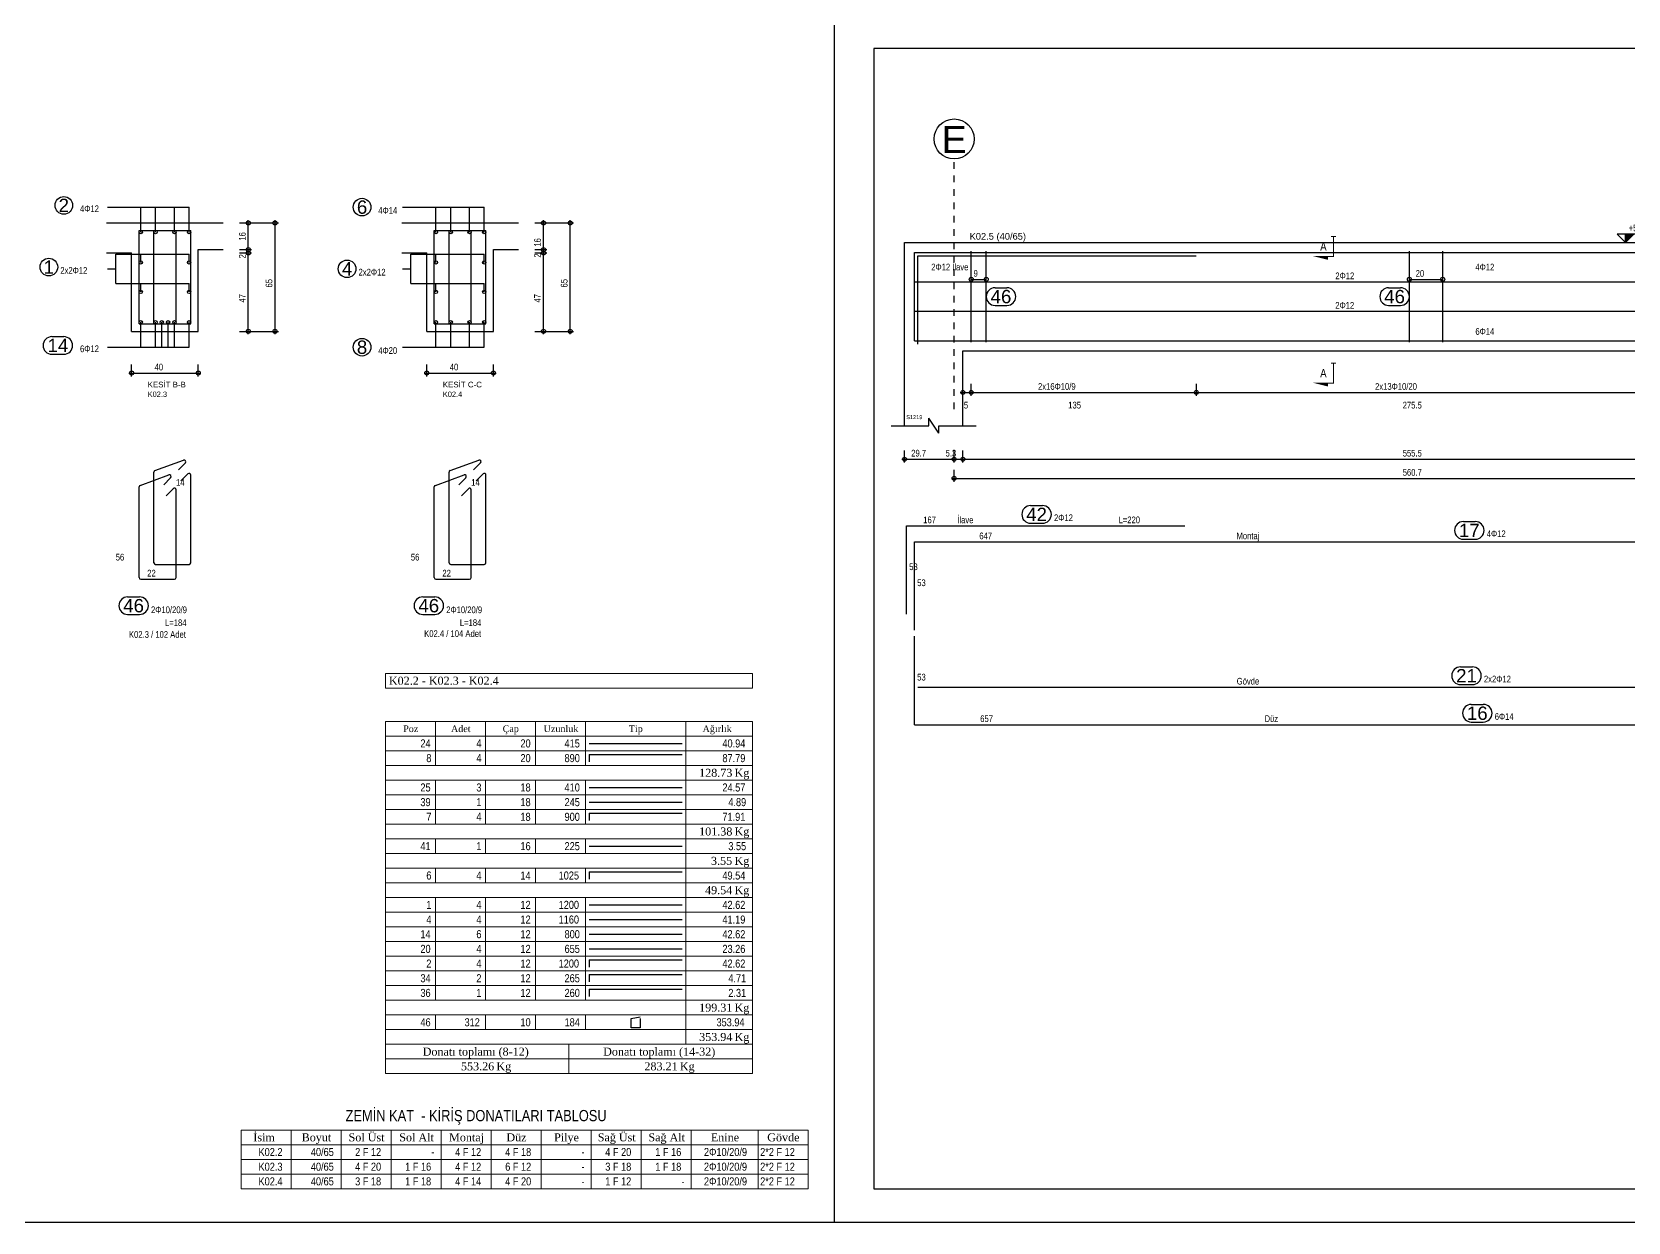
# Model space of a CAD drawing. Header units: metres. Extents: x 419734 to 420376, y 4564732 to 4565123.
# Drawn here: x 419842.7 to 419866.63, y 4564807.53 to 4564825.37 of the extents above; entities that cross this region are included whole.
import ezdxf
from ezdxf.enums import TextEntityAlignment as Align

# ---------------------------------------------------------------- set-up
doc = ezdxf.new("R2010")
doc.units = ezdxf.units.M
doc.linetypes.add('TRATTO-PUNTO', pattern=[1, 0.5, -0.25, 0, -0.25])
for name, color, linetype in [('Standart', 7, 'Continuous'), ('SW_ASSI', 7, 'TRATTO-PUNTO'), ('SW_DIM', 33, 'Continuous'), ('SW_MAGRONE', 2, 'Continuous'), ('SW_QUOTE', 1, 'Continuous'), ('SW_REINFORCEMENT', 7, 'Continuous'), ('SW_TESTI', 2, 'Continuous'), ('SW_Tondini', 1, 'Continuous'), ('SW_TXT_TESTI', 1, 'Continuous')]:
    doc.layers.add(name, color=color, linetype=linetype)
doc.styles.add('arial_1_18', font='arial.ttf', dxfattribs={"height": 0.2})
doc.styles.add('SWS', font='ARIALN.TTF')
doc.styles.add('times new roman_1_18', font='times.ttf', dxfattribs={"height": 0.2})

# ---------------------------------------------------------------- blocks, each defined once
blk = doc.blocks.new('*U1605')
at = {"layer": 'SW_QUOTE'}
blk.add_hatch(color=1, dxfattribs=at).paths.add_polyline_path([(0.25, 0.25), (0, 0.25), (0, 0)])
at = {"layer": 'SW_QUOTE', "color": 1}
for p, q in [((0.95, 0.25), (-0.25, 0.25)), ((-0.25, 0.25), (0, 0)), ((-0.25, 0), (0.25, 0)), ((0, 0), (0, 0.25)), ((0.25, 0.25), (0, 0))]:
    blk.add_line(p, q, dxfattribs=at)
at = {"layer": 'SW_QUOTE', "color": 2, "style": 'SWS'}
blk.add_attdef('QUOTA', (0.1, 0.33), '', height=0.2, dxfattribs=at)
blk = doc.blocks.new('*U1603')
at = {"layer": 'SW_QUOTE', "const_width": 0.0003}
blk.add_lwpolyline([(0, 0), (0, -0.006), (-0.00159, -0.006)], dxfattribs=at)
at = {"layer": 'SW_QUOTE', "const_width": 0.0003, "flags": 128}
blk.add_lwpolyline([(0.00075, 0), (-0.00075, 0)], dxfattribs=at)
at = {"layer": 'SW_QUOTE'}
blk.add_solid([(-0.00159, -0.00585), (-0.00159, -0.00701), (-0.00624, -0.00585)], dxfattribs=at)
at = {"layer": 'SW_TESTI', "style": 'SWS'}
for tag, p in [('RIF_DOC_SEC', (0.0055, -0.003)), ('RIF_DOC', (0.0025, -0.003))]:
    blk.add_attdef(tag, text='', height=0.002, rotation=90, dxfattribs=at).set_placement(p, align=Align.MIDDLE)
at = {"layer": 'SW_TESTI', "color": 3, "style": 'SWS'}
blk.add_attdef('SEZ', text='', height=0.0025, dxfattribs=at).set_placement((-0.003, -0.003), align=Align.MIDDLE)

msp = doc.modelspace()

# ---------------------------------------------------------------- linework, layer by layer
at = {"color": 0, "linetype": 'Continuous'}
msp.add_circle((419856.52406, 4564823.76826), 0.3, dxfattribs=at)
at = {"layer": 'Standart', "color": 171, "linetype": 'Continuous', "lineweight": -3}
msp.add_lwpolyline([(419854.73267, 4564807.5324), (419854.73267, 4564849.57907), (419805.78267, 4564849.57907), (419805.78267, 4564807.5324)], close=True, dxfattribs=at)
at = {"layer": 'Standart', "color": 2}
for points in [[(420281.38267, 4564849.57907), (419805.78267, 4564849.57907), (419805.78267, 4564807.5324), (420281.38267, 4564807.5324)], [(419854.73267, 4564807.5324), (419854.73267, 4564849.57907)]]:
    msp.add_lwpolyline(points, dxfattribs=at)
msp.add_lwpolyline([(419889.76896, 4564808.0324), (419889.76896, 4564825.12282), (419855.31896, 4564825.12282), (419855.31896, 4564808.0324)], close=True, dxfattribs=at)
at = {"layer": 'Standart', "color": 1, "linetype": 'Continuous', "lineweight": 5}
for points in [[(419847.99916, 4564815.75735), (419853.49916, 4564815.75735)], [(419847.99916, 4564815.53735), (419847.99916, 4564815.75735)], [(419853.49916, 4564815.75735), (419853.49916, 4564815.53735)], [(419853.49916, 4564815.53735), (419847.99916, 4564815.53735)], [(419847.99916, 4564815.03735), (419847.99916, 4564809.75735)], [(419847.99916, 4564815.03735), (419853.49916, 4564815.03735)], [(419848.74916, 4564815.03735), (419848.74916, 4564814.37735)], [(419849.49916, 4564815.03735), (419849.49916, 4564814.37735)], [(419850.24916, 4564815.03735), (419850.24916, 4564814.37735)], [(419850.99916, 4564815.03735), (419850.99916, 4564814.37735)], [(419852.49916, 4564815.03735), (419852.49916, 4564810.19735)], [(419853.49916, 4564815.03735), (419853.49916, 4564809.75735)], [(419847.99916, 4564814.81735), (419853.49916, 4564814.81735)], [(419847.99916, 4564814.59735), (419853.49916, 4564814.59735)], [(419847.99916, 4564814.37735), (419853.49916, 4564814.37735)], [(419847.99916, 4564814.15735), (419853.49916, 4564814.15735)], [(419847.99916, 4564813.93735), (419853.49916, 4564813.93735)], [(419848.74916, 4564814.15735), (419848.74916, 4564813.49735)], [(419849.49916, 4564814.15735), (419849.49916, 4564813.49735)], [(419850.24916, 4564814.15735), (419850.24916, 4564813.49735)], [(419850.99916, 4564814.15735), (419850.99916, 4564813.49735)], [(419847.99916, 4564813.71735), (419853.49916, 4564813.71735)], [(419847.99916, 4564813.49735), (419853.49916, 4564813.49735)], [(419847.99916, 4564813.27735), (419853.49916, 4564813.27735)], [(419848.74916, 4564813.27735), (419848.74916, 4564813.05735)], [(419849.49916, 4564813.27735), (419849.49916, 4564813.05735)], [(419850.24916, 4564813.27735), (419850.24916, 4564813.05735)], [(419850.99916, 4564813.27735), (419850.99916, 4564813.05735)], [(419847.99916, 4564813.05735), (419853.49916, 4564813.05735)], [(419847.99916, 4564812.83735), (419853.49916, 4564812.83735)], [(419848.74916, 4564812.83735), (419848.74916, 4564812.61735)], [(419849.49916, 4564812.83735), (419849.49916, 4564812.61735)], [(419850.24916, 4564812.83735), (419850.24916, 4564812.61735)], [(419850.99916, 4564812.83735), (419850.99916, 4564812.61735)], [(419847.99916, 4564812.61735), (419853.49916, 4564812.61735)], [(419847.99916, 4564812.39735), (419853.49916, 4564812.39735)], [(419848.74916, 4564812.39735), (419848.74916, 4564810.85735)], [(419849.49916, 4564812.39735), (419849.49916, 4564810.85735)], [(419850.24916, 4564812.39735), (419850.24916, 4564810.85735)], [(419850.99916, 4564812.39735), (419850.99916, 4564810.85735)], [(419847.99916, 4564812.17735), (419853.49916, 4564812.17735)], [(419847.99916, 4564811.95735), (419853.49916, 4564811.95735)], [(419847.99916, 4564811.73735), (419853.49916, 4564811.73735)], [(419847.99916, 4564811.51735), (419853.49916, 4564811.51735)], [(419847.99916, 4564811.29735), (419853.49916, 4564811.29735)], [(419847.99916, 4564811.07735), (419853.49916, 4564811.07735)], [(419847.99916, 4564810.85735), (419853.49916, 4564810.85735)], [(419847.99916, 4564810.63735), (419853.49916, 4564810.63735)], [(419848.74916, 4564810.63735), (419848.74916, 4564810.41735)], [(419849.49916, 4564810.63735), (419849.49916, 4564810.41735)], [(419850.24916, 4564810.63735), (419850.24916, 4564810.41735)], [(419850.99916, 4564810.63735), (419850.99916, 4564810.41735)], [(419847.99916, 4564810.41735), (419853.49916, 4564810.41735)], [(419847.99916, 4564810.19735), (419853.49916, 4564810.19735)], [(419850.74916, 4564810.19735), (419850.74916, 4564809.75735)], [(419847.99916, 4564809.97735), (419853.49916, 4564809.97735)], [(419847.99916, 4564809.75735), (419853.49916, 4564809.75735)], [(419845.83336, 4564808.9124), (419845.83336, 4564808.0324)], [(419845.83336, 4564808.9124), (419854.33336, 4564808.9124)], [(419846.58336, 4564808.9124), (419846.58336, 4564808.0324)], [(419847.33336, 4564808.9124), (419847.33336, 4564808.0324)], [(419848.08336, 4564808.9124), (419848.08336, 4564808.0324)], [(419848.83336, 4564808.9124), (419848.83336, 4564808.0324)], [(419849.58336, 4564808.9124), (419849.58336, 4564808.0324)], [(419850.33336, 4564808.9124), (419850.33336, 4564808.0324)], [(419851.08336, 4564808.9124), (419851.08336, 4564808.0324)], [(419851.83336, 4564808.9124), (419851.83336, 4564808.0324)], [(419852.58336, 4564808.9124), (419852.58336, 4564808.0324)], [(419853.58336, 4564808.9124), (419853.58336, 4564808.0324)], [(419854.33336, 4564808.9124), (419854.33336, 4564808.0324)], [(419845.83336, 4564808.6924), (419854.33336, 4564808.6924)], [(419845.83336, 4564808.4724), (419854.33336, 4564808.4724)], [(419845.83336, 4564808.2524), (419854.33336, 4564808.2524)], [(419845.83336, 4564808.0324), (419854.33336, 4564808.0324)]]:
    msp.add_lwpolyline(points, dxfattribs=at)
at = {"layer": 'SW_ASSI', "ltscale": 0.2}
msp.add_lwpolyline([(419856.52406, 4564819.71826), (419856.52406, 4564823.46826)], dxfattribs=at)
at = {"layer": 'SW_DIM', "ltscale": 0.5}
for points in [[(419843.82913, 4564822.74665), (419845.05413, 4564822.74665)], [(419844.32913, 4564822.37165), (419844.32913, 4564822.74665)], [(419844.54997, 4564822.37165), (419844.54997, 4564822.74665)], [(419844.8333, 4564822.37165), (419844.8333, 4564822.74665)], [(419845.05413, 4564822.37165), (419845.05413, 4564822.74665)], [(419845.94163, 4564820.84415), (419845.94163, 4564822.54915)], [(419846.34163, 4564820.84415), (419846.34163, 4564822.54915)], [(419848.25472, 4564822.74665), (419849.47972, 4564822.74665)], [(419848.75472, 4564822.37165), (419848.75472, 4564822.74665)], [(419848.97555, 4564822.37165), (419848.97555, 4564822.74665)], [(419849.25889, 4564822.37165), (419849.25889, 4564822.74665)], [(419849.47972, 4564822.37165), (419849.47972, 4564822.74665)], [(419850.36722, 4564820.84415), (419850.36722, 4564822.54915)], [(419850.76722, 4564820.84415), (419850.76722, 4564822.54915)], [(419845.81163, 4564822.50915), (419846.39163, 4564822.50915)], [(419850.23722, 4564822.50915), (419850.81722, 4564822.50915)], [(419845.81163, 4564822.10915), (419845.99163, 4564822.10915)], [(419845.81163, 4564822.05915), (419845.99163, 4564822.05915)], [(419850.23722, 4564822.10915), (419850.41722, 4564822.10915)], [(419850.23722, 4564822.05915), (419850.41722, 4564822.05915)], [(419843.82913, 4564821.82165), (419843.95413, 4564821.82165)], [(419843.95413, 4564821.60082), (419843.95413, 4564822.04249)], [(419843.95413, 4564822.04249), (419845.05413, 4564822.04249)], [(419844.32913, 4564821.91749), (419844.32913, 4564822.04249)], [(419845.05413, 4564821.91749), (419845.05413, 4564822.04249)], [(419848.25472, 4564821.82165), (419848.37972, 4564821.82165)], [(419848.37972, 4564821.60082), (419848.37972, 4564822.04249)], [(419848.37972, 4564822.04249), (419849.47972, 4564822.04249)], [(419848.75472, 4564821.91749), (419848.75472, 4564822.04249)], [(419849.47972, 4564821.91749), (419849.47972, 4564822.04249)], [(419843.95413, 4564821.60082), (419845.05413, 4564821.60082)], [(419844.32913, 4564821.47582), (419844.32913, 4564821.60082)], [(419845.05413, 4564821.47582), (419845.05413, 4564821.60082)], [(419848.37972, 4564821.60082), (419849.47972, 4564821.60082)], [(419848.75472, 4564821.47582), (419848.75472, 4564821.60082)], [(419849.47972, 4564821.47582), (419849.47972, 4564821.60082)], [(419856.78031, 4564821.66326), (419857.00531, 4564821.66326)], [(419863.34906, 4564821.66326), (419863.84906, 4564821.66326)], [(419844.32913, 4564820.64665), (419844.32913, 4564821.02165)], [(419844.54997, 4564820.64665), (419844.54997, 4564821.02165)], [(419844.64441, 4564820.64665), (419844.64441, 4564821.02165)], [(419844.73886, 4564820.64665), (419844.73886, 4564821.02165)], [(419844.8333, 4564820.64665), (419844.8333, 4564821.02165)], [(419845.05413, 4564820.64665), (419845.05413, 4564821.02165)], [(419845.81163, 4564820.88415), (419846.39163, 4564820.88415)], [(419848.75472, 4564820.64665), (419848.75472, 4564821.02165)], [(419848.97555, 4564820.64665), (419848.97555, 4564821.02165)], [(419849.25889, 4564820.64665), (419849.25889, 4564821.02165)], [(419849.47972, 4564820.64665), (419849.47972, 4564821.02165)], [(419850.23722, 4564820.88415), (419850.81722, 4564820.88415)], [(419843.82913, 4564820.64665), (419845.05413, 4564820.64665)], [(419848.25472, 4564820.64665), (419849.47972, 4564820.64665)], [(419844.19163, 4564820.20915), (419844.19163, 4564820.38915)], [(419845.19163, 4564820.20915), (419845.19163, 4564820.38915)], [(419848.61722, 4564820.20915), (419848.61722, 4564820.38915)], [(419849.61722, 4564820.20915), (419849.61722, 4564820.38915)], [(419844.15163, 4564820.25915), (419845.23163, 4564820.25915)], [(419848.57722, 4564820.25915), (419849.65722, 4564820.25915)], [(419856.61531, 4564819.96826), (419870.58281, 4564819.96826)], [(419856.65531, 4564819.91826), (419856.65531, 4564820.09826)], [(419856.78031, 4564819.91826), (419856.78031, 4564820.09826)], [(419860.15531, 4564819.91826), (419860.15531, 4564820.09826)], [(419855.58031, 4564819.46826), (419856.14281, 4564819.46826)], [(419856.14281, 4564819.46826), (419856.14281, 4564819.58076)], [(419856.29281, 4564819.35576), (419856.14281, 4564819.58076)], [(419856.29281, 4564819.35576), (419856.29281, 4564819.46826)], [(419856.29281, 4564819.46826), (419856.85532, 4564819.46826)], [(419855.74031, 4564818.96826), (419885.20782, 4564818.96826)], [(419855.78031, 4564818.91826), (419855.78031, 4564819.09826)], [(419856.52406, 4564818.91826), (419856.52406, 4564819.09826)], [(419856.65531, 4564818.91826), (419856.65531, 4564819.09826)], [(419856.52406, 4564818.63026), (419856.52406, 4564818.81026)], [(419856.48406, 4564818.68026), (419870.58281, 4564818.68026)], [(419857.67075, 4564818.27226), (419857.84952, 4564818.27226)]]:
    msp.add_lwpolyline(points, dxfattribs=at)
for centre in [(419845.94163, 4564822.50915), (419846.34163, 4564822.50915), (419850.36722, 4564822.50915), (419850.76722, 4564822.50915), (419845.94163, 4564822.10915), (419845.94163, 4564822.05915), (419850.36722, 4564822.10915), (419850.36722, 4564822.05915), (419856.78031, 4564821.66326), (419857.00531, 4564821.66326), (419863.34906, 4564821.66326), (419863.84906, 4564821.66326), (419845.94163, 4564820.88415), (419846.34163, 4564820.88415), (419850.36722, 4564820.88415), (419850.76722, 4564820.88415), (419844.19163, 4564820.25915), (419845.19163, 4564820.25915), (419848.61722, 4564820.25915), (419849.61722, 4564820.25915), (419856.65531, 4564819.96826), (419856.78031, 4564819.96826), (419860.15531, 4564819.96826), (419855.78031, 4564818.96826), (419856.52406, 4564818.96826), (419856.65531, 4564818.96826), (419856.52406, 4564818.68026)]:
    msp.add_circle(centre, 0.03, dxfattribs=at)
at = {"layer": 'SW_MAGRONE'}
for points in [[(419843.81663, 4564822.50915), (419845.56663, 4564822.50915)], [(419848.24222, 4564822.50915), (419849.99222, 4564822.50915)], [(419843.81663, 4564822.05915), (419844.19163, 4564822.05915)], [(419844.19163, 4564820.88415), (419844.19163, 4564822.05915)], [(419845.19163, 4564820.88415), (419845.19163, 4564822.10915)], [(419845.19163, 4564822.10915), (419845.56663, 4564822.10915)], [(419848.24222, 4564822.05915), (419848.61722, 4564822.05915)], [(419848.61722, 4564820.88415), (419848.61722, 4564822.05915)], [(419849.61722, 4564820.88415), (419849.61722, 4564822.10915)], [(419849.61722, 4564822.10915), (419849.99222, 4564822.10915)], [(419855.78031, 4564819.46826), (419855.78031, 4564822.21826)], [(419855.78031, 4564822.21826), (419885.16782, 4564822.21826)], [(419844.19163, 4564820.88415), (419845.19163, 4564820.88415)], [(419848.61722, 4564820.88415), (419849.61722, 4564820.88415)], [(419856.65532, 4564819.46826), (419856.65532, 4564820.59326)], [(419856.65532, 4564820.59326), (419870.54281, 4564820.59326)]]:
    msp.add_lwpolyline(points, dxfattribs=at)
at = {"layer": 'SW_REINFORCEMENT', "color": 7, "ltscale": 0.05, "flags": 128}
for points in [[(419844.30413, 4564822.39665), (419845.07913, 4564822.39665)], [(419844.30413, 4564820.99665), (419844.30413, 4564822.39665)], [(419844.52497, 4564820.99665), (419844.52497, 4564822.39665)], [(419844.8583, 4564820.99665), (419844.8583, 4564822.39665)], [(419845.07913, 4564820.99665), (419845.07913, 4564822.39665)], [(419848.72972, 4564822.39665), (419849.50472, 4564822.39665)], [(419848.72972, 4564820.99665), (419848.72972, 4564822.39665)], [(419848.95055, 4564820.99665), (419848.95055, 4564822.39665)], [(419849.28389, 4564820.99665), (419849.28389, 4564822.39665)], [(419849.50472, 4564820.99665), (419849.50472, 4564822.39665)], [(419855.93031, 4564822.06826), (419872.11781, 4564822.06826)], [(419855.93031, 4564820.74326), (419855.93031, 4564822.06826)], [(419856.78031, 4564820.72326), (419856.78031, 4564822.08826)], [(419857.00531, 4564820.72326), (419857.00531, 4564822.08826)], [(419863.34906, 4564820.72326), (419863.34906, 4564822.08826)], [(419863.84906, 4564820.72326), (419863.84906, 4564822.08826)], [(419855.98031, 4564822.01826), (419860.15219, 4564822.01826)], [(419855.98031, 4564820.69326), (419855.98031, 4564822.01826)], [(419855.91781, 4564821.62659), (419872.05531, 4564821.62659)], [(419855.91781, 4564821.18493), (419872.05531, 4564821.18493)], [(419844.30413, 4564820.99665), (419845.07913, 4564820.99665)], [(419848.72972, 4564820.99665), (419849.50472, 4564820.99665)], [(419855.93031, 4564820.74326), (419872.34281, 4564820.74326)], [(419844.54174, 4564818.79734), (419844.97105, 4564818.9536)], [(419848.96733, 4564818.79734), (419849.39663, 4564818.9536)], [(419844.32091, 4564818.57568), (419844.75021, 4564818.73193)], [(419844.52497, 4564817.41673), (419844.52497, 4564818.77338)], [(419844.89352, 4564818.80732), (419844.9978, 4564818.9116)], [(419844.93064, 4564818.64274), (419845.0356, 4564818.7477)], [(419845.07913, 4564817.41673), (419845.07913, 4564818.72967)], [(419848.7465, 4564818.57568), (419849.1758, 4564818.73193)], [(419848.95055, 4564817.41673), (419848.95055, 4564818.77338)], [(419849.3191, 4564818.80732), (419849.42339, 4564818.9116)], [(419849.35623, 4564818.64274), (419849.46119, 4564818.7477)], [(419849.50472, 4564817.41673), (419849.50472, 4564818.72967)], [(419844.30413, 4564817.19507), (419844.30413, 4564818.55171)], [(419844.67268, 4564818.58565), (419844.77697, 4564818.68994)], [(419844.70981, 4564818.42108), (419844.81477, 4564818.52604)], [(419844.8583, 4564817.19507), (419844.8583, 4564818.50801)], [(419848.72972, 4564817.19507), (419848.72972, 4564818.55171)], [(419849.09827, 4564818.58565), (419849.20255, 4564818.68994)], [(419849.13539, 4564818.42108), (419849.24036, 4564818.52604)], [(419849.28389, 4564817.19507), (419849.28389, 4564818.50801)], [(419855.81031, 4564817.96826), (419859.98219, 4564817.96826)], [(419855.81031, 4564816.64326), (419855.81031, 4564817.96826)], [(419855.93031, 4564817.72826), (419872.11781, 4564817.72826)], [(419855.93031, 4564816.40326), (419855.93031, 4564817.72826)], [(419844.55047, 4564817.39123), (419845.05363, 4564817.39123)], [(419848.97605, 4564817.39123), (419849.47922, 4564817.39123)], [(419844.32963, 4564817.16957), (419844.8328, 4564817.16957)], [(419848.75522, 4564817.16957), (419849.25839, 4564817.16957)], [(419855.93031, 4564814.98826), (419855.93031, 4564816.31326)], [(419855.97781, 4564815.54993), (419871.99531, 4564815.54993)], [(419855.93031, 4564814.98826), (419872.34281, 4564814.98826)], [(419851.05416, 4564814.70735), (419852.44416, 4564814.70735)], [(419851.05416, 4564814.54235), (419851.05416, 4564814.43235)], [(419851.05416, 4564814.54235), (419852.44416, 4564814.54235)], [(419851.05416, 4564814.04735), (419852.44416, 4564814.04735)], [(419851.05416, 4564813.82735), (419852.44416, 4564813.82735)], [(419851.05416, 4564813.66235), (419851.05416, 4564813.55235)], [(419851.05416, 4564813.66235), (419852.44416, 4564813.66235)], [(419851.05416, 4564813.16735), (419852.44416, 4564813.16735)], [(419851.05416, 4564812.78235), (419851.05416, 4564812.67235)], [(419851.05416, 4564812.78235), (419852.44416, 4564812.78235)], [(419851.05416, 4564812.28735), (419852.44416, 4564812.28735)], [(419851.05416, 4564812.06735), (419852.44416, 4564812.06735)], [(419851.05416, 4564811.84735), (419852.44416, 4564811.84735)], [(419851.05416, 4564811.62735), (419852.44416, 4564811.62735)], [(419851.05416, 4564811.46235), (419851.05416, 4564811.35235)], [(419851.05416, 4564811.46235), (419852.44416, 4564811.46235)], [(419851.05416, 4564811.24235), (419851.05416, 4564811.13235)], [(419851.05416, 4564811.24235), (419852.44416, 4564811.24235)], [(419851.05416, 4564811.02235), (419851.05416, 4564810.91235)], [(419851.05416, 4564811.02235), (419852.44416, 4564811.02235)], [(419851.68041, 4564810.58235), (419851.81447, 4564810.60985)], [(419851.68041, 4564810.44485), (419851.68041, 4564810.58235)], [(419851.81791, 4564810.58235), (419851.81791, 4564810.44485)], [(419851.81791, 4564810.44485), (419851.68041, 4564810.44485)]]:
    msp.add_lwpolyline(points, dxfattribs=at)
at = {"layer": 'SW_REINFORCEMENT', "color": 7, "ltscale": 0.05}
for centre, start, end in [((419844.97977, 4564818.92963), 315, 110), ((419849.40536, 4564818.92963), 315, 110), ((419844.55047, 4564818.77338), 110, 180), ((419844.75893, 4564818.70797), 315, 110), ((419845.05363, 4564818.72967), 0, 135), ((419848.97605, 4564818.77338), 110, 180), ((419849.18452, 4564818.70797), 315, 110), ((419849.47922, 4564818.72967), 0, 135), ((419844.32963, 4564818.55171), 110, 180), ((419844.8328, 4564818.50801), 0, 135), ((419848.75522, 4564818.55171), 110, 180), ((419849.25839, 4564818.50801), 0, 135), ((419844.55047, 4564817.41673), 180, 270), ((419845.05363, 4564817.41673), 270, 0), ((419848.97605, 4564817.41673), 180, 270), ((419849.47922, 4564817.41673), 270, 0), ((419844.32963, 4564817.19507), 180, 270), ((419844.8328, 4564817.19507), 270, 0), ((419848.75522, 4564817.19507), 180, 270), ((419849.25839, 4564817.19507), 270, 0)]:
    msp.add_arc(centre, 0.0255, start, end, dxfattribs=at)
at = {"layer": 'SW_Tondini'}
for centre in [(419844.32913, 4564822.37165), (419844.54997, 4564822.37165), (419844.8333, 4564822.37165), (419845.05413, 4564822.37165), (419848.75472, 4564822.37165), (419848.97555, 4564822.37165), (419849.25889, 4564822.37165), (419849.47972, 4564822.37165), (419844.32913, 4564821.91749), (419845.05413, 4564821.91749), (419848.75472, 4564821.91749), (419849.47972, 4564821.91749), (419844.32913, 4564821.47582), (419845.05413, 4564821.47582), (419848.75472, 4564821.47582), (419849.47972, 4564821.47582), (419844.32913, 4564821.02165), (419844.54997, 4564821.02165), (419844.64441, 4564821.02165), (419844.73886, 4564821.02165), (419844.8333, 4564821.02165), (419845.05413, 4564821.02165), (419848.75472, 4564821.02165), (419848.97555, 4564821.02165), (419849.25889, 4564821.02165), (419849.47972, 4564821.02165)]:
    msp.add_circle(centre, 0.025, dxfattribs=at)
at = {"layer": 'SW_TXT_TESTI'}
for points in [[(419857.13731, 4564821.53776), (419857.31608, 4564821.53776)], [(419863.0383, 4564821.53776), (419863.21706, 4564821.53776)], [(419857.13731, 4564821.27376), (419857.31608, 4564821.27376)], [(419863.0383, 4564821.27376), (419863.21706, 4564821.27376)]]:
    msp.add_lwpolyline(points, dxfattribs=at)
at = {"layer": 'SW_TXT_TESTI', "flags": 128}
for points in [[(419842.99665, 4564820.80485), (419843.17542, 4564820.80485)], [(419842.99665, 4564820.54085), (419843.17542, 4564820.54085)], [(419857.67075, 4564818.00826), (419857.84952, 4564818.00826)], [(419864.15903, 4564818.03226), (419864.3378, 4564818.03226)], [(419864.15903, 4564817.76826), (419864.3378, 4564817.76826)], [(419844.13212, 4564816.9043), (419844.31088, 4564816.9043)], [(419848.5577, 4564816.9043), (419848.73647, 4564816.9043)], [(419844.13212, 4564816.6403), (419844.31088, 4564816.6403)], [(419848.5577, 4564816.6403), (419848.73647, 4564816.6403)], [(419864.11643, 4564815.85393), (419864.2952, 4564815.85393)], [(419864.11643, 4564815.58993), (419864.2952, 4564815.58993)], [(419864.27828, 4564815.29226), (419864.45705, 4564815.29226)], [(419864.27828, 4564815.02826), (419864.45705, 4564815.02826)]]:
    msp.add_lwpolyline(points, dxfattribs=at)
at = {"layer": 'SW_TXT_TESTI'}
for centre in [(419843.17531, 4564822.77286), (419847.64675, 4564822.74665), (419842.95122, 4564821.84785), (419847.42266, 4564821.82165), (419847.64675, 4564820.64665)]:
    msp.add_circle(centre, 0.132, dxfattribs=at)
for centre, start, end in [((419857.13731, 4564821.40576), 90, 270), ((419857.31608, 4564821.40576), 270, 90), ((419863.0383, 4564821.40576), 90, 270), ((419863.21706, 4564821.40576), 270, 90), ((419842.99665, 4564820.67285), 90, 270), ((419843.17542, 4564820.67285), 270, 90), ((419857.67075, 4564818.14026), 90, 270), ((419857.84952, 4564818.14026), 270, 90), ((419864.15903, 4564817.90026), 90, 270), ((419864.3378, 4564817.90026), 270, 90), ((419844.13212, 4564816.7723), 90, 270), ((419844.31088, 4564816.7723), 270, 90), ((419848.5577, 4564816.7723), 90, 270), ((419848.73647, 4564816.7723), 270, 90), ((419864.11643, 4564815.72193), 90, 270), ((419864.2952, 4564815.72193), 270, 90), ((419864.27828, 4564815.16026), 90, 270), ((419864.45705, 4564815.16026), 270, 90)]:
    msp.add_arc(centre, 0.132, start, end, dxfattribs=at)

# ---------------------------------------------------------------- block references
ref = msp.add_blockref('*U1603', (419862.21031, 4564822.30702), dxfattribs=dict(xscale=50, yscale=50, zscale=50))
ref.add_attrib('SEZ', 'A', dxfattribs={"layer": 'SW_TESTI', "color": 3, "height": 0.125, "style": 'SWS'}).set_placement((419862.06031, 4564822.15702), align=Align.MIDDLE)
ref = msp.add_blockref('*U1605', (419866.58827, 4564822.21826), dxfattribs=dict(xscale=0.5, yscale=0.5, zscale=0.5))
ref.add_attrib('QUOTA', '+5.70', (419866.63827, 4564822.38326), dxfattribs={"layer": 'SW_QUOTE', "color": 2, "height": 0.1, "style": 'SWS', "flags": 4})
ref = msp.add_blockref('*U1603', (419862.21031, 4564820.40803), dxfattribs=dict(xscale=50, yscale=50, zscale=50))
ref.add_attrib('SEZ', 'A', dxfattribs={"layer": 'SW_TESTI', "color": 3, "height": 0.125, "style": 'SWS'}).set_placement((419862.06031, 4564820.25803), align=Align.MIDDLE)

# ---------------------------------------------------------------- texts
at = {"color": 0, "linetype": 'Continuous', "style": 'arial_1_18'}
msp.add_text('E', height=0.405, dxfattribs=at).set_placement((419856.33547, 4564823.55896))
at = {"layer": 'Standart', "color": 3, "linetype": 'Continuous', "lineweight": 5, "style": 'arial_1_18'}
for s, p in [('2', (419843.09762, 4564822.67286)), ('6', (419847.56906, 4564822.64665)), ('1', (419842.87353, 4564821.74785)), ('4', (419847.34497, 4564821.72165)), ('46', (419857.07131, 4564821.30576)), ('46', (419862.9723, 4564821.30576)), ('14', (419842.93065, 4564820.57285)), ('8', (419847.56906, 4564820.54665)), ('42', (419857.60475, 4564818.04026)), ('17', (419864.09303, 4564817.80026)), ('46', (419844.06612, 4564816.6723)), ('46', (419848.4917, 4564816.6723)), ('21', (419864.05043, 4564815.62193)), ('16', (419864.21228, 4564815.06026))]:
    msp.add_text(s, height=0.2, dxfattribs=at).set_placement(p)
at = {"layer": 'SW_DIM', "ltscale": 0.5, "style": 'SWS'}
for s, p in [('16', (419845.90163, 4564822.24333)), ('16', (419850.32722, 4564822.15377)), ('2', (419845.90163, 4564821.97748)), ('2', (419850.32722, 4564821.9896)), ('65', (419846.30163, 4564821.54127)), ('65', (419850.72722, 4564821.54127)), ('47', (419845.90163, 4564821.31627)), ('47', (419850.32722, 4564821.31627))]:
    msp.add_text(s, height=0.1, rotation=90, dxfattribs=at).set_placement(p)
at = {"layer": 'SW_DIM', "ltscale": 0.5}
for s, height, style, p in [('K02.5 (40/65)', 0.1, 'arial_1_18', (419856.75531, 4564822.25826)), ('40', 0.1, 'SWS', (419844.53625, 4564820.29915)), ('40', 0.1, 'SWS', (419848.96184, 4564820.29915)), ('5', 0.1, 'SWS', (419856.67011, 4564819.72826)), ('135', 0.1, 'SWS', (419858.23474, 4564819.72826)), ('275.5', 0.1, 'SWS', (419863.24945, 4564819.72826)), ('S1219', 0.06, 'arial_1_18', (419855.80531, 4564819.56826)), ('29.7', 0.1, 'SWS', (419855.88027, 4564819.00826)), ('5.3', 0.1, 'SWS', (419856.39546, 4564819.00826)), ('555.5', 0.1, 'SWS', (419863.24945, 4564819.00826)), ('560.7', 0.1, 'SWS', (419863.24945, 4564818.72026))]:
    msp.add_text(s, height=height, dxfattribs=dict(at, style=style)).set_placement(p)
at = {"layer": 'SW_DIM', "linetype": 'Continuous', "lineweight": 5, "style": 'arial_1_18'}
for s, height, p in [('KESİT B-B', 0.085, (419844.43163, 4564820.04415)), ('KESİT C-C', 0.085, (419848.85722, 4564820.04415)), ('K02.3', 0.08, (419844.43163, 4564819.90182)), ('K02.4', 0.08, (419848.85722, 4564819.90182))]:
    msp.add_text(s, height=height, dxfattribs=at).set_placement(p)
at = {"layer": 'SW_TXT_TESTI', "style": 'SWS'}
for s, p in [('4Φ12', (419843.41839, 4564822.67286)), ('4Φ14', (419847.88983, 4564822.64665)), ('2x2Φ12', (419843.12322, 4564821.74785)), ('2x2Φ12', (419847.59466, 4564821.72165)), ('2Φ12 İlave', (419856.18031, 4564821.79826)), ('4Φ12', (419864.33906, 4564821.79826)), ('9', (419856.81512, 4564821.70326)), ('2Φ12', (419862.23903, 4564821.66659)), ('20', (419863.44368, 4564821.70326)), ('2Φ12', (419862.23903, 4564821.22493)), ('6Φ14', (419864.33906, 4564820.83326)), ('6Φ12', (419843.41839, 4564820.57285)), ('4Φ20', (419847.88983, 4564820.54665)), ('2x16Φ10/9', (419857.78154, 4564820.00826)), ('2x13Φ10/20', (419862.8351, 4564820.00826)), ('14', (419844.8583, 4564818.56957)), ('14', (419849.28389, 4564818.56957)), ('167', (419856.06063, 4564818.00826)), ('İlave', (419856.57156, 4564818.00826)), ('2Φ12', (419858.02141, 4564818.04026)), ('L=220', (419858.98888, 4564818.00826)), ('647', (419856.90156, 4564817.76826)), ('Montaj', (419860.75725, 4564817.76826)), ('4Φ12', (419864.50969, 4564817.80026)), ('56', (419843.95337, 4564817.44957)), ('56', (419848.37896, 4564817.44957)), ('22', (419844.42583, 4564817.20957)), ('22', (419848.85142, 4564817.20957)), ('53', (419855.85031, 4564817.30576)), ('53', (419855.97031, 4564817.06576)), ('2Φ10/20/9', (419844.48277, 4564816.6603)), ('L=184', (419844.69331, 4564816.4666)), ('2Φ10/20/9', (419848.90836, 4564816.6603)), ('L=184', (419849.11317, 4564816.46734)), ('K02.3 / 102 Adet', (419844.15208, 4564816.2905)), ('K02.4 / 104 Adet', (419848.57814, 4564816.3033)), ('53', (419855.97031, 4564815.65076)), ('Gövde', (419860.76085, 4564815.58993)), ('2x2Φ12', (419864.46709, 4564815.62193)), ('657', (419856.91506, 4564815.02826)), ('Düz', (419861.17797, 4564815.02826)), ('6Φ14', (419864.62894, 4564815.06026))]:
    msp.add_text(s, height=0.1, dxfattribs=at).set_placement(p)
at = {"layer": 'SW_TXT_TESTI', "linetype": 'Continuous', "lineweight": -3}
for s, height, style, p in [('K02.2 - K02.3 - K02.4', 0.12, 'times new roman_1_18', (419848.04916, 4564815.58735)), ('ZEMİN KAT  - KİRİŞ DONATILARI TABLOSU', 0.168, 'SWS', (419847.40031, 4564809.0444)), ('İsim', 0.12, 'times new roman_1_18', (419846.01629, 4564808.7424)), ('Boyut', 0.12, 'times new roman_1_18', (419846.74144, 4564808.7424)), ('Sol Üst', 0.12, 'times new roman_1_18', (419847.4447, 4564808.7424)), ('Sol Alt', 0.12, 'times new roman_1_18', (419848.20452, 4564808.7424)), ('Montaj', 0.12, 'times new roman_1_18', (419848.95206, 4564808.7424)), ('Düz', 0.12, 'times new roman_1_18', (419849.81057, 4564808.7424)), ('Pilye', 0.12, 'times new roman_1_18', (419850.52601, 4564808.7424)), ('Sağ Üst', 0.12, 'times new roman_1_18', (419851.17997, 4564808.7424)), ('Sağ Alt', 0.12, 'times new roman_1_18', (419851.93979, 4564808.7424)), ('Enine', 0.12, 'times new roman_1_18', (419852.87636, 4564808.7424)), ('Gövde', 0.12, 'times new roman_1_18', (419853.7218, 4564808.7424)), ('K02.2', 0.12, 'SWS', (419846.09461, 4564808.5224)), ('K02.3', 0.12, 'SWS', (419846.09461, 4564808.3024)), ('40/65', 0.12, 'SWS', (419846.87923, 4564808.5224)), ('40/65', 0.12, 'SWS', (419846.87923, 4564808.3024)), ('4 F 20', 0.12, 'SWS', (419847.54315, 4564808.3024)), ('2 F 12', 0.12, 'SWS', (419847.54315, 4564808.5224)), ('1 F 16', 0.12, 'SWS', (419848.29315, 4564808.3024)), ('-', 0.12, 'SWS', (419848.68597, 4564808.5224)), ('4 F 12', 0.12, 'SWS', (419849.04315, 4564808.5224)), ('4 F 12', 0.12, 'SWS', (419849.04315, 4564808.3024)), ('4 F 18', 0.12, 'SWS', (419849.79315, 4564808.5224)), ('6 F 12', 0.12, 'SWS', (419849.79315, 4564808.3024)), ('-', 0.12, 'SWS', (419850.93597, 4564808.5224)), ('4 F 20', 0.12, 'SWS', (419851.29315, 4564808.5224)), ('3 F 18', 0.12, 'SWS', (419851.29315, 4564808.3024)), ('1 F 16', 0.12, 'SWS', (419852.04315, 4564808.5224)), ('1 F 18', 0.12, 'SWS', (419852.04315, 4564808.3024)), ('2Φ10/20/9', 0.12, 'SWS', (419852.77251, 4564808.5224)), ('2Φ10/20/9', 0.12, 'SWS', (419852.77251, 4564808.3024)), ('2*2 F 12', 0.12, 'SWS', (419853.61576, 4564808.5224)), ('2*2 F 12', 0.12, 'SWS', (419853.61576, 4564808.3024)), ('K02.4', 0.12, 'SWS', (419846.09461, 4564808.0824)), ('40/65', 0.12, 'SWS', (419846.87923, 4564808.0824)), ('3 F 18', 0.12, 'SWS', (419847.54315, 4564808.0824)), ('1 F 18', 0.12, 'SWS', (419848.29315, 4564808.0824)), ('4 F 14', 0.12, 'SWS', (419849.04315, 4564808.0824)), ('4 F 20', 0.12, 'SWS', (419849.79315, 4564808.0824)), ('-', 0.12, 'SWS', (419850.93597, 4564808.3024)), ('1 F 12', 0.12, 'SWS', (419851.29315, 4564808.0824)), ('2Φ10/20/9', 0.12, 'SWS', (419852.77251, 4564808.0824)), ('2*2 F 12', 0.12, 'SWS', (419853.61576, 4564808.0824)), ('-', 0.12, 'SWS', (419850.93597, 4564808.0824)), ('-', 0.12, 'SWS', (419852.43597, 4564808.0824))]:
    msp.add_text(s, height=height, dxfattribs=dict(at, style=style)).set_placement(p)
at = {"layer": 'SW_TXT_TESTI', "linetype": 'Continuous', "lineweight": 5}
for s, height, style, p in [('Poz', 0.1, 'times new roman_1_18', (419848.26327, 4564814.87735)), ('Adet', 0.1, 'times new roman_1_18', (419848.98046, 4564814.87735)), ('Çap', 0.1, 'times new roman_1_18', (419849.75509, 4564814.87735)), ('Uzunluk', 0.1, 'times new roman_1_18', (419850.36949, 4564814.87735)), ('Tip', 0.1, 'times new roman_1_18', (419851.64645, 4564814.87735)), ('Ağırlık', 0.1, 'times new roman_1_18', (419852.75267, 4564814.87735)), ('24', 0.12, 'SWS', (419848.52161, 4564814.64735)), ('4', 0.12, 'SWS', (419849.36038, 4564814.64735)), ('20', 0.12, 'SWS', (419850.02161, 4564814.64735)), ('415', 0.12, 'SWS', (419850.68284, 4564814.64735)), ('40.94', 0.12, 'SWS', (419853.04968, 4564814.64735)), ('8', 0.12, 'SWS', (419848.61038, 4564814.42735)), ('4', 0.12, 'SWS', (419849.36038, 4564814.42735)), ('20', 0.12, 'SWS', (419850.02161, 4564814.42735)), ('890', 0.12, 'SWS', (419850.68284, 4564814.42735)), ('87.79', 0.12, 'SWS', (419853.04968, 4564814.42735)), ('128.73', 0.12, 'times new roman_1_18', (419852.70072, 4564814.20735)), ('Kg', 0.12, 'times new roman_1_18', (419853.23233, 4564814.20735)), ('25', 0.12, 'SWS', (419848.52161, 4564813.98735)), ('3', 0.12, 'SWS', (419849.36038, 4564813.98735)), ('18', 0.12, 'SWS', (419850.02161, 4564813.98735)), ('410', 0.12, 'SWS', (419850.68284, 4564813.98735)), ('24.57', 0.12, 'SWS', (419853.04968, 4564813.98735)), ('39', 0.12, 'SWS', (419848.52161, 4564813.76735)), ('1', 0.12, 'SWS', (419849.36038, 4564813.76735)), ('18', 0.12, 'SWS', (419850.02161, 4564813.76735)), ('245', 0.12, 'SWS', (419850.68284, 4564813.76735)), ('4.89', 0.12, 'SWS', (419853.13845, 4564813.76735)), ('7', 0.12, 'SWS', (419848.61038, 4564813.54735)), ('4', 0.12, 'SWS', (419849.36038, 4564813.54735)), ('18', 0.12, 'SWS', (419850.02161, 4564813.54735)), ('900', 0.12, 'SWS', (419850.68284, 4564813.54735)), ('101.38', 0.12, 'times new roman_1_18', (419852.70072, 4564813.32735)), ('71.91', 0.12, 'SWS', (419853.04968, 4564813.54735)), ('Kg', 0.12, 'times new roman_1_18', (419853.23233, 4564813.32735)), ('41', 0.12, 'SWS', (419848.52161, 4564813.10735)), ('1', 0.12, 'SWS', (419849.36038, 4564813.10735)), ('16', 0.12, 'SWS', (419850.02161, 4564813.10735)), ('225', 0.12, 'SWS', (419850.68284, 4564813.10735)), ('3.55', 0.12, 'SWS', (419853.13845, 4564813.10735)), ('3.55', 0.12, 'times new roman_1_18', (419852.87826, 4564812.88735)), ('Kg', 0.12, 'times new roman_1_18', (419853.23233, 4564812.88735)), ('6', 0.12, 'SWS', (419848.61038, 4564812.66735)), ('4', 0.12, 'SWS', (419849.36038, 4564812.66735)), ('14', 0.12, 'SWS', (419850.02161, 4564812.66735)), ('1025', 0.12, 'SWS', (419850.59407, 4564812.66735)), ('49.54', 0.12, 'SWS', (419853.04968, 4564812.66735)), ('49.54', 0.12, 'times new roman_1_18', (419852.78949, 4564812.44735)), ('Kg', 0.12, 'times new roman_1_18', (419853.23233, 4564812.44735)), ('1', 0.12, 'SWS', (419848.61038, 4564812.22735)), ('4', 0.12, 'SWS', (419849.36038, 4564812.22735)), ('12', 0.12, 'SWS', (419850.02161, 4564812.22735)), ('1200', 0.12, 'SWS', (419850.59407, 4564812.22735)), ('42.62', 0.12, 'SWS', (419853.04968, 4564812.22735)), ('4', 0.12, 'SWS', (419848.61038, 4564812.00735)), ('4', 0.12, 'SWS', (419849.36038, 4564812.00735)), ('12', 0.12, 'SWS', (419850.02161, 4564812.00735)), ('1160', 0.12, 'SWS', (419850.59407, 4564812.00735)), ('41.19', 0.12, 'SWS', (419853.04968, 4564812.00735)), ('14', 0.12, 'SWS', (419848.52161, 4564811.78735)), ('6', 0.12, 'SWS', (419849.36038, 4564811.78735)), ('12', 0.12, 'SWS', (419850.02161, 4564811.78735)), ('800', 0.12, 'SWS', (419850.68284, 4564811.78735)), ('42.62', 0.12, 'SWS', (419853.04968, 4564811.78735)), ('20', 0.12, 'SWS', (419848.52161, 4564811.56735)), ('4', 0.12, 'SWS', (419849.36038, 4564811.56735)), ('12', 0.12, 'SWS', (419850.02161, 4564811.56735)), ('655', 0.12, 'SWS', (419850.68284, 4564811.56735)), ('23.26', 0.12, 'SWS', (419853.04968, 4564811.56735)), ('2', 0.12, 'SWS', (419848.61038, 4564811.34735)), ('4', 0.12, 'SWS', (419849.36038, 4564811.34735)), ('12', 0.12, 'SWS', (419850.02161, 4564811.34735)), ('1200', 0.12, 'SWS', (419850.59407, 4564811.34735)), ('42.62', 0.12, 'SWS', (419853.04968, 4564811.34735)), ('34', 0.12, 'SWS', (419848.52161, 4564811.12735)), ('2', 0.12, 'SWS', (419849.36038, 4564811.12735)), ('12', 0.12, 'SWS', (419850.02161, 4564811.12735)), ('265', 0.12, 'SWS', (419850.68284, 4564811.12735)), ('4.71', 0.12, 'SWS', (419853.13845, 4564811.12735)), ('36', 0.12, 'SWS', (419848.52161, 4564810.90735)), ('1', 0.12, 'SWS', (419849.36038, 4564810.90735)), ('12', 0.12, 'SWS', (419850.02161, 4564810.90735)), ('260', 0.12, 'SWS', (419850.68284, 4564810.90735)), ('2.31', 0.12, 'SWS', (419853.13845, 4564810.90735)), ('46', 0.12, 'SWS', (419848.52161, 4564810.46735)), ('312', 0.12, 'SWS', (419849.18284, 4564810.46735)), ('10', 0.12, 'SWS', (419850.02161, 4564810.46735)), ('184', 0.12, 'SWS', (419850.68284, 4564810.46735)), ('199.31', 0.12, 'times new roman_1_18', (419852.70072, 4564810.68735)), ('353.94', 0.12, 'SWS', (419852.96091, 4564810.46735)), ('Kg', 0.12, 'times new roman_1_18', (419853.23233, 4564810.68735)), ('353.94', 0.12, 'times new roman_1_18', (419852.70072, 4564810.24735)), ('Kg', 0.12, 'times new roman_1_18', (419853.23233, 4564810.24735)), ('Donatı toplamı (8-12)', 0.12, 'times new roman_1_18', (419848.55596, 4564810.02735)), ('Donatı toplamı (14-32)', 0.12, 'times new roman_1_18', (419851.26157, 4564810.02735)), ('553.26', 0.12, 'times new roman_1_18', (419849.13003, 4564809.80735)), ('Kg', 0.12, 'times new roman_1_18', (419849.66164, 4564809.80735)), ('283.21', 0.12, 'times new roman_1_18', (419851.88003, 4564809.80735)), ('Kg', 0.12, 'times new roman_1_18', (419852.41164, 4564809.80735))]:
    msp.add_text(s, height=height, dxfattribs=dict(at, style=style)).set_placement(p)

doc.saveas('drawing.dxf')
